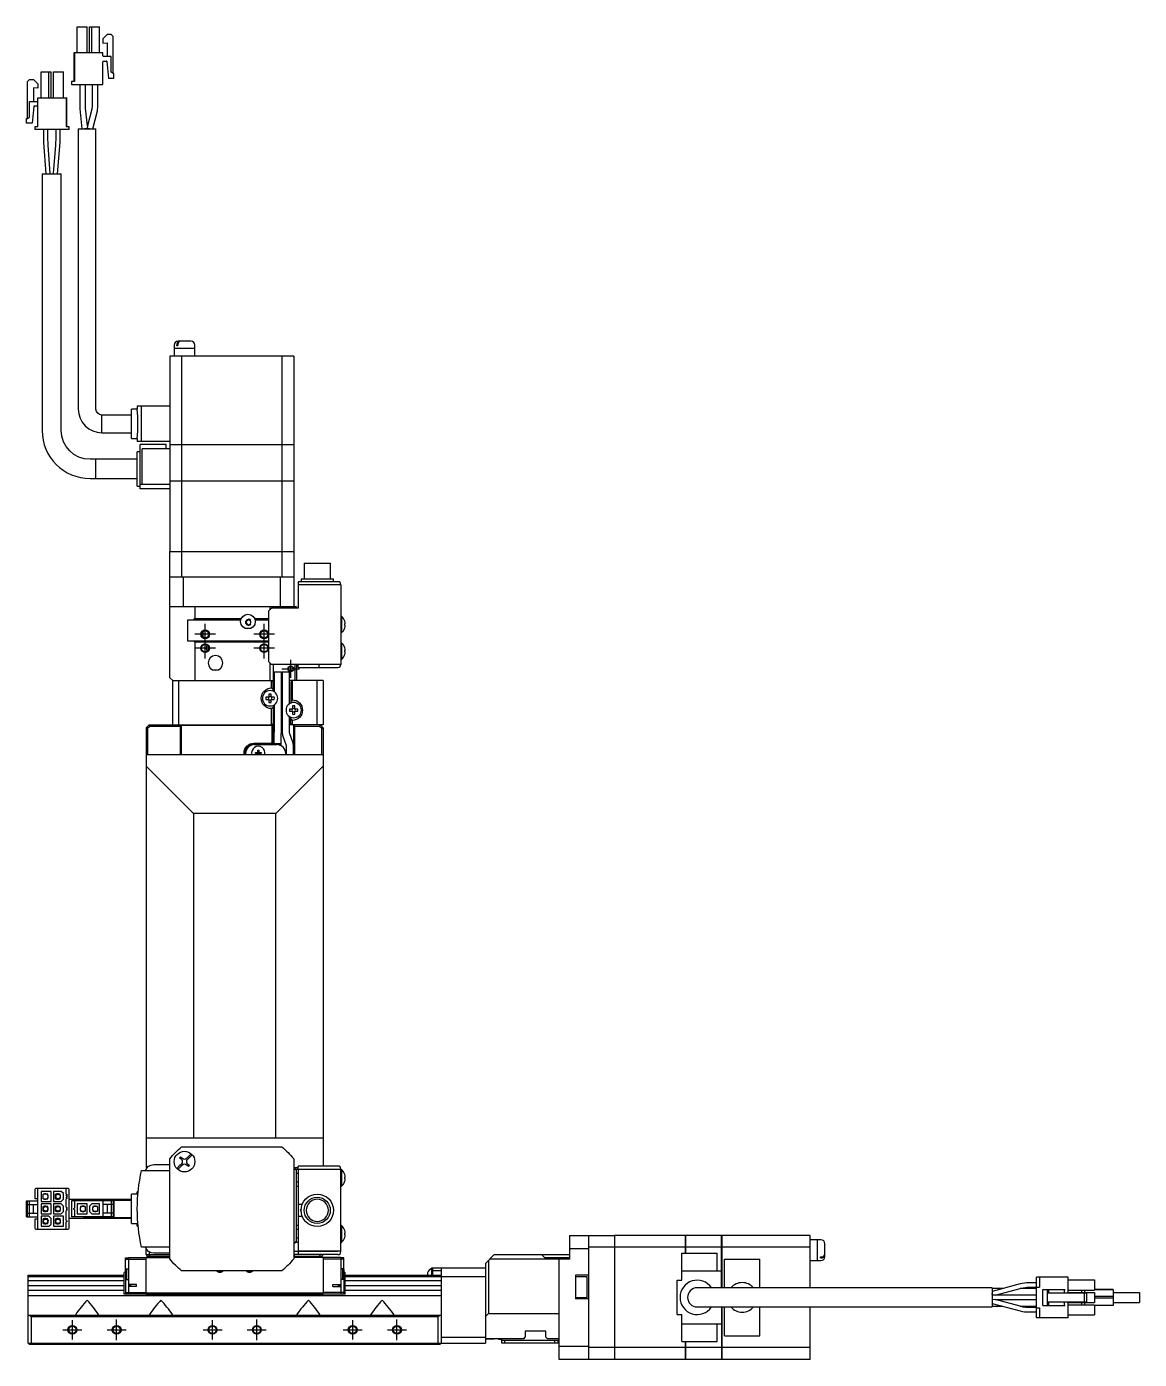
# Model space of a CAD drawing. Extents: x 0 to 1558, y -8 to 1234.
# Drawn here: x 1181.4 to 1558.5, y 394.8 to 846.4 of the extents above; entities that cross this region are included whole.
import ezdxf

# ---------------------------------------------------------------- set-up
doc = ezdxf.new("R2010")
doc.units = 0
doc.header["$LTSCALE"] = 0.5
doc.linetypes.add('CENTER', pattern=[50.8, 31.75, -6.35, 6.35, -6.35])
for name, color, linetype in [('MSM_CENTER', 1, 'CENTER'), ('MSM_CONTINUOUS', 7, 'CONTINUOUS'), ('MSM_NARROW', 5, 'CONTINUOUS')]:
    doc.layers.add(name, color=color, linetype=linetype)

msp = doc.modelspace()

# ---------------------------------------------------------------- linework, layer by layer
at = {"layer": 'MSM_CENTER'}
for p, q in [((1241.88, 632.29), (1241.88, 643.99)), ((1261.88, 632.29), (1261.88, 643.99)), ((1245.38, 640.49), (1238.38, 640.49)), ((1265.38, 640.49), (1258.38, 640.49)), ((1245.38, 635.79), (1238.38, 635.79)), ((1265.38, 635.79), (1258.38, 635.79)), ((1267.88, 628.79), (1273.88, 628.79)), ((1270.88, 625.79), (1270.88, 631.79)), ((1196.88, 401.56), (1196.88, 408.02)), ((1211.88, 401.29), (1211.88, 408.29)), ((1244.38, 401.56), (1244.38, 408.02)), ((1259.38, 401.29), (1259.38, 408.29)), ((1291.88, 401.56), (1291.88, 408.02)), ((1306.88, 401.29), (1306.88, 408.29)), ((1193.65, 404.79), (1200.11, 404.79)), ((1208.65, 404.79), (1215.11, 404.79)), ((1241.15, 404.79), (1247.61, 404.79)), ((1256.15, 404.79), (1262.61, 404.79)), ((1288.65, 404.79), (1295.11, 404.79)), ((1303.65, 404.79), (1310.11, 404.79))]:
    msp.add_line(p, q, dxfattribs=at)
at = {"layer": 'MSM_CONTINUOUS'}
for p, q in [((1198.48, 837.49), (1198.48, 846.39)), ((1198.48, 846.39), (1201.88, 846.39)), ((1198.48, 837.49), (1198.48, 846.39)), ((1201.88, 837.49), (1201.88, 846.39)), ((1202.68, 837.49), (1202.68, 846.39)), ((1202.68, 846.39), (1206.08, 846.39)), ((1202.68, 837.49), (1202.68, 846.39)), ((1203.43, 837.49), (1203.43, 846.39)), ((1206.08, 837.49), (1206.08, 846.39)), ((1208.68, 843.79), (1207.18, 842.29)), ((1208.68, 843.79), (1207.18, 842.29)), ((1207.18, 842.29), (1207.18, 840.79)), ((1207.18, 842.29), (1207.18, 840.79)), ((1207.18, 840.79), (1208.68, 840.93)), ((1209.98, 843.79), (1208.68, 843.79)), ((1208.68, 840.93), (1208.68, 836.24)), ((1208.68, 840.93), (1208.68, 836.24)), ((1210.68, 843.09), (1209.98, 843.79)), ((1210.68, 830.49), (1210.68, 843.09)), ((1197.58, 837.49), (1197.33, 837.49)), ((1197.33, 837.49), (1197.33, 827.79)), ((1197.58, 837.49), (1197.58, 827.79)), ((1207.18, 837.49), (1197.58, 837.49)), ((1197.58, 837.49), (1197.58, 827.79)), ((1207.18, 836.54), (1207.18, 837.49)), ((1209.98, 836.24), (1207.48, 836.24)), ((1209.98, 830.99), (1209.98, 836.24)), ((1186.28, 822.24), (1186.28, 831.14)), ((1186.28, 831.14), (1189.68, 831.14)), ((1188.93, 822.24), (1188.93, 831.14)), ((1189.68, 822.24), (1189.68, 831.14)), ((1190.48, 831.14), (1193.88, 831.14)), ((1190.48, 822.24), (1190.48, 831.14)), ((1193.88, 822.24), (1193.88, 831.14)), ((1207.18, 826.79), (1207.18, 834.44)), ((1207.48, 834.74), (1208.38, 834.74)), ((1208.58, 834.56), (1209.07, 828.99)), ((1208.58, 834.56), (1208.68, 833.41)), ((1208.58, 834.56), (1209.07, 828.99)), ((1208.58, 834.56), (1208.68, 833.41)), ((1208.68, 833.41), (1208.68, 833.41)), ((1210.68, 830.49), (1209.98, 830.99)), ((1181.68, 827.84), (1182.38, 828.54)), ((1181.68, 815.24), (1181.68, 827.84)), ((1182.38, 828.54), (1183.68, 828.54)), ((1183.68, 828.54), (1185.18, 827.04)), ((1185.18, 827.04), (1185.18, 825.54)), ((1196.58, 827.79), (1196.58, 826.79)), ((1197.58, 827.79), (1196.58, 827.79)), ((1196.58, 827.79), (1196.58, 826.79)), ((1196.58, 826.79), (1207.18, 826.79)), ((1199.36, 826.79), (1199.36, 818.89)), ((1201.36, 818.89), (1201.36, 826.79)), ((1203.56, 826.79), (1203.56, 819.44)), ((1205.56, 819.44), (1205.56, 826.79)), ((1209.07, 828.99), (1210.98, 828.99)), ((1210.98, 830.49), (1210.68, 830.49)), ((1210.98, 828.99), (1210.98, 830.49)), ((1185.18, 825.54), (1183.68, 825.68)), ((1183.68, 825.68), (1183.68, 820.99)), ((1185.18, 822.24), (1195.03, 822.24)), ((1185.18, 812.54), (1185.18, 822.24)), ((1194.78, 822.24), (1194.78, 812.54)), ((1195.03, 812.54), (1195.03, 822.24)), ((1182.38, 815.74), (1182.38, 820.99)), ((1182.38, 820.99), (1184.88, 820.99)), ((1183.78, 819.31), (1183.3, 813.74)), ((1184.88, 819.49), (1183.98, 819.49)), ((1199.36, 818.89), (1199.37, 818.6)), ((1199.37, 818.6), (1200.03, 811.79)), ((1201.36, 818.79), (1201.36, 818.89)), ((1201.95, 812.74), (1201.36, 818.79)), ((1203.43, 818.43), (1201.95, 812.74)), ((1203.56, 819.44), (1203.43, 818.43)), ((1203.77, 811.79), (1205.37, 817.92)), ((1205.37, 817.92), (1205.56, 819.44)), ((1181.38, 813.74), (1181.38, 815.24)), ((1181.38, 815.24), (1181.68, 815.24)), ((1183.3, 813.74), (1181.38, 813.74)), ((1181.68, 815.24), (1182.38, 815.74)), ((1184.18, 812.54), (1184.18, 811.54)), ((1184.18, 812.54), (1185.18, 812.54)), ((1195.78, 811.54), (1184.18, 811.54)), ((1187.06, 811.54), (1187.06, 807.92)), ((1188.56, 808.91), (1188.56, 811.54)), ((1188.66, 806.28), (1188.56, 808.91)), ((1191.26, 808.92), (1191.16, 806.28)), ((1191.26, 811.54), (1191.26, 808.92)), ((1192.76, 807.94), (1192.76, 811.54)), ((1194.78, 812.54), (1195.78, 812.54)), ((1195.78, 811.54), (1195.78, 812.54)), ((1198.88, 811.79), (1204.88, 811.79)), ((1198.88, 811.79), (1198.88, 716.79)), ((1202.03, 811.89), (1201.03, 811.79)), ((1201.95, 812.74), (1201.89, 812.01)), ((1202.02, 811.98), (1201.89, 812.01)), ((1202.73, 811.79), (1201.89, 812.01)), ((1201.89, 812.01), (1202.02, 811.98)), ((1202.02, 811.98), (1202.73, 811.79)), ((1202.03, 811.89), (1202.02, 811.98)), ((1204.88, 716.79), (1204.88, 811.79)), ((1187.09, 807.11), (1187.88, 796.54)), ((1189.38, 796.6), (1188.66, 806.28)), ((1191.16, 806.28), (1190.39, 796.6)), ((1191.89, 796.54), (1192.73, 807.09)), ((1186.63, 796.54), (1193.13, 796.54)), ((1186.63, 796.54), (1186.63, 709.54)), ((1189.38, 796.6), (1189.36, 796.54)), ((1193.13, 709.54), (1193.13, 796.54)), ((1231.38, 738.49), (1231.38, 737.34)), ((1238.38, 737.34), (1231.38, 737.34)), ((1231.38, 737.29), (1231.38, 734.79)), ((1238.38, 737.29), (1231.38, 737.29)), ((1231.43, 737.34), (1231.43, 737.29)), ((1232.24, 738.29), (1232.24, 738.49)), ((1232.59, 738.29), (1232.24, 738.29)), ((1232.59, 738.29), (1232.59, 738.49)), ((1237.08, 739.79), (1232.68, 739.79)), ((1238.33, 737.29), (1238.33, 737.34)), ((1238.38, 737.34), (1238.38, 738.49)), ((1238.38, 734.79), (1238.38, 737.29)), ((1271.88, 734.79), (1229.88, 734.79)), ((1229.88, 734.79), (1229.88, 704.84)), ((1233.91, 734.79), (1233.91, 704.84)), ((1267.85, 734.79), (1267.85, 704.84)), ((1271.88, 734.79), (1271.88, 704.84)), ((1206.88, 708.79), (1206.88, 714.79)), ((1216.88, 714.79), (1206.88, 714.79)), ((1216.88, 706.79), (1216.88, 716.79)), ((1218.89, 716.79), (1216.88, 716.79)), ((1229.88, 717.79), (1218.89, 717.79)), ((1218.89, 717.79), (1218.89, 716.79)), ((1220.31, 705.79), (1220.31, 717.79)), ((1206.88, 708.79), (1216.88, 708.79)), ((1216.88, 706.79), (1218.89, 706.79)), ((1218.89, 706.79), (1218.89, 705.79)), ((1229.88, 705.79), (1218.89, 705.79)), ((1228.68, 704.79), (1219.88, 704.79)), ((1219.88, 689.79), (1219.88, 704.79)), ((1228.68, 703.29), (1228.68, 704.79)), ((1229.88, 704.84), (1271.88, 704.84)), ((1229.88, 704.79), (1271.88, 704.79)), ((1229.88, 704.79), (1229.88, 668.54)), ((1229.93, 704.84), (1229.93, 704.79)), ((1233.91, 704.79), (1233.91, 692.54)), ((1234.17, 704.84), (1234.17, 704.79)), ((1267.6, 704.84), (1267.6, 704.79)), ((1267.85, 704.79), (1267.85, 692.54)), ((1271.83, 704.84), (1271.83, 704.79)), ((1271.88, 704.79), (1271.88, 692.54)), ((1218.88, 690.72), (1218.88, 702.36)), ((1219.88, 702.36), (1218.88, 702.36)), ((1220.48, 691.29), (1220.48, 703.29)), ((1229.88, 703.29), (1220.48, 703.29)), ((1218.88, 699.79), (1202.88, 699.79)), ((1204.88, 693.29), (1204.88, 699.79)), ((1202.88, 693.29), (1218.88, 693.29)), ((1229.88, 691.29), (1219.88, 691.29)), ((1229.88, 692.54), (1271.88, 692.54)), ((1229.88, 692.49), (1271.88, 692.49)), ((1229.93, 692.54), (1229.93, 692.49)), ((1233.91, 692.49), (1233.91, 668.54)), ((1234.17, 692.54), (1234.17, 692.49)), ((1267.6, 692.54), (1267.6, 692.49)), ((1267.85, 692.49), (1267.85, 668.54)), ((1271.83, 692.54), (1271.83, 692.49)), ((1271.88, 692.49), (1271.88, 668.54)), ((1218.88, 690.72), (1219.88, 690.72)), ((1229.88, 689.79), (1219.88, 689.79)), ((1229.88, 668.54), (1271.88, 668.54)), ((1229.88, 668.49), (1271.88, 668.49)), ((1229.88, 625.79), (1229.88, 668.49)), ((1229.93, 668.54), (1229.93, 668.49)), ((1233.91, 668.49), (1233.91, 659.79)), ((1234.17, 668.54), (1234.17, 668.49)), ((1267.6, 668.54), (1267.6, 668.49)), ((1267.85, 668.49), (1267.85, 659.79)), ((1271.83, 668.54), (1271.83, 668.49)), ((1271.88, 668.49), (1271.88, 649.79)), ((1275.46, 664.59), (1284.31, 664.59)), ((1275.46, 664.59), (1275.46, 659.29)), ((1284.31, 659.29), (1284.31, 664.59)), ((1271.88, 659.79), (1229.88, 659.79)), ((1234.38, 659.79), (1234.38, 649.79)), ((1267.38, 649.79), (1267.38, 659.79)), ((1273.38, 658.29), (1273.38, 649.29)), ((1286.88, 658.29), (1273.38, 658.29)), ((1287.88, 657.29), (1273.38, 657.29)), ((1274.38, 659.29), (1285.38, 659.29)), ((1274.38, 659.29), (1274.38, 658.29)), ((1285.38, 658.29), (1285.38, 659.29)), ((1287.88, 657.29), (1287.88, 630.29)), ((1272.88, 649.79), (1229.88, 649.79)), ((1237.88, 645.29), (1238.38, 645.79)), ((1238.38, 649.79), (1238.38, 645.79)), ((1238.38, 645.79), (1254.09, 645.79)), ((1258.68, 645.79), (1263.38, 645.79)), ((1264.38, 649.29), (1263.38, 648.29)), ((1263.38, 648.29), (1263.38, 631.29)), ((1263.88, 648.79), (1263.88, 649.79)), ((1273.38, 649.29), (1264.38, 649.29)), ((1264.88, 649.79), (1264.88, 649.29)), ((1272.38, 649.29), (1272.38, 649.79)), ((1272.88, 649.79), (1272.88, 649.29)), ((1288.04, 646.64), (1287.88, 646.64)), ((1288.04, 646.64), (1288.04, 640.94)), ((1235.88, 645.29), (1235.88, 638.29)), ((1253.93, 645.29), (1235.88, 645.29)), ((1255.29, 642.54), (1257.47, 642.54)), ((1263.38, 645.29), (1258.83, 645.29)), ((1289.19, 644.95), (1289.2, 644.95)), ((1289.19, 644.05), (1289.37, 644.05)), ((1289.19, 643.53), (1289.19, 644.05)), ((1289.37, 643.53), (1289.19, 643.53)), ((1289.2, 642.64), (1289.19, 642.64)), ((1235.88, 638.29), (1263.38, 638.29)), ((1238.38, 637.79), (1237.88, 638.29)), ((1238.38, 637.79), (1238.38, 624.79)), ((1263.38, 637.79), (1238.38, 637.79)), ((1242.88, 641.21), (1242.88, 639.79)), ((1242.89, 639.79), (1242.88, 639.79)), ((1287.88, 640.94), (1288.04, 640.94)), ((1288.04, 637.64), (1287.88, 637.64)), ((1288.04, 637.64), (1288.04, 631.94)), ((1242.88, 635.89), (1243.11, 635.89)), ((1242.88, 635.89), (1242.88, 635.08)), ((1289.19, 635.95), (1289.2, 635.95)), ((1289.19, 635.05), (1289.37, 635.05)), ((1289.19, 634.53), (1289.19, 635.05)), ((1289.37, 634.53), (1289.19, 634.53)), ((1289.2, 633.64), (1289.19, 633.64)), ((1244.68, 628.39), (1246.08, 628.39)), ((1263.38, 631.29), (1264.38, 630.29)), ((1263.88, 624.79), (1263.88, 630.79)), ((1287.88, 630.29), (1264.38, 630.29)), ((1264.88, 630.29), (1264.88, 624.79)), ((1265.28, 627.79), (1267.78, 627.79)), ((1265.28, 627.79), (1265.28, 620.99)), ((1267.78, 608.78), (1267.78, 627.79)), ((1267.98, 627.79), (1270.48, 627.79)), ((1267.98, 627.79), (1267.98, 607.3)), ((1270.48, 616.99), (1270.48, 627.79)), ((1272.38, 624.79), (1272.38, 630.29)), ((1272.88, 630.29), (1272.88, 624.79)), ((1273.38, 629.29), (1273.38, 630.29)), ((1273.38, 629.29), (1286.88, 629.29)), ((1280.38, 630.29), (1280.38, 629.29)), ((1287.88, 631.94), (1288.04, 631.94)), ((1229.88, 625.79), (1230.88, 624.79)), ((1230.88, 609.79), (1230.88, 624.79)), ((1230.88, 624.79), (1265.28, 624.79)), ((1232.88, 624.79), (1232.88, 609.79)), ((1264.38, 622.29), (1264.38, 624.79)), ((1264.88, 624.29), (1264.38, 624.79)), ((1264.88, 621.19), (1264.88, 624.29)), ((1267.98, 624.79), (1267.78, 624.79)), ((1281.88, 624.79), (1270.48, 624.79)), ((1271.38, 624.79), (1270.88, 624.29)), ((1270.88, 624.29), (1270.88, 617.19)), ((1271.38, 624.79), (1271.38, 618.29)), ((1279.88, 609.79), (1279.88, 624.79)), ((1281.88, 624.79), (1281.88, 609.79)), ((1263.51, 619.16), (1262.48, 619.16)), ((1263.51, 620.2), (1263.51, 619.16)), ((1264.25, 619.16), (1264.25, 620.2)), ((1265.29, 619.16), (1264.25, 619.16)), ((1264.88, 621.75), (1264.38, 622.29)), ((1262.48, 618.42), (1263.51, 618.42)), ((1263.51, 618.42), (1263.51, 617.39)), ((1264.25, 617.39), (1264.25, 618.42)), ((1264.25, 618.42), (1265.29, 618.42)), ((1264.38, 615.29), (1264.88, 615.84)), ((1264.38, 609.79), (1264.38, 615.29)), ((1264.88, 616.39), (1264.88, 610.29)), ((1265.28, 616.6), (1265.28, 608.78)), ((1271.51, 615.16), (1270.48, 615.16)), ((1270.48, 614.42), (1271.51, 614.42)), ((1271.38, 618.29), (1270.88, 617.75)), ((1271.51, 616.2), (1271.51, 615.16)), ((1271.51, 614.42), (1271.51, 613.39)), ((1272.25, 615.16), (1272.25, 616.2)), ((1273.29, 615.16), (1272.25, 615.16)), ((1272.25, 613.39), (1272.25, 614.42)), ((1272.25, 614.42), (1273.29, 614.42)), ((1221.88, 608.79), (1222.88, 609.79)), ((1223.09, 609.29), (1222.88, 609.79)), ((1222.88, 609.79), (1265.28, 609.79)), ((1264.38, 609.79), (1264.88, 610.29)), ((1264.58, 609.59), (1264.78, 609.79)), ((1264.88, 609.79), (1264.88, 603.09)), ((1267.98, 609.79), (1267.78, 609.79)), ((1270.48, 607.3), (1270.48, 612.6)), ((1281.88, 609.79), (1270.48, 609.79)), ((1270.88, 610.29), (1270.88, 612.39)), ((1270.88, 611.84), (1271.38, 611.29)), ((1270.88, 610.29), (1271.38, 609.79)), ((1271.38, 611.29), (1271.38, 609.79)), ((1271.88, 599.79), (1271.88, 609.79)), ((1280.88, 609.79), (1280.68, 609.29)), ((1280.88, 609.79), (1281.88, 608.79)), ((1221.88, 608.79), (1221.88, 459.79)), ((1223.09, 609.29), (1222.39, 608.59)), ((1222.39, 608.59), (1222.39, 599.79)), ((1233.58, 609.29), (1223.09, 609.29)), ((1233.88, 609.59), (1233.58, 609.29)), ((1233.58, 599.79), (1233.58, 609.29)), ((1264.58, 609.59), (1233.88, 609.59)), ((1233.88, 599.79), (1233.88, 609.59)), ((1264.58, 603.92), (1264.58, 609.59)), ((1265.19, 607.04), (1265.11, 605.31)), ((1265.11, 605.31), (1265.11, 603.29)), ((1265.22, 607.34), (1265.19, 607.04)), ((1265.28, 608.78), (1265.22, 607.34)), ((1267.61, 605.31), (1267.67, 606.75)), ((1267.61, 603.49), (1267.61, 605.31)), ((1267.67, 606.75), (1267.71, 607.05)), ((1267.71, 607.05), (1267.78, 608.78)), ((1268.21, 605.94), (1269.2, 603.13)), ((1270.57, 606.77), (1270.48, 607.3)), ((1271.56, 603.96), (1270.57, 606.77)), ((1271.88, 609.59), (1272.18, 609.29)), ((1272.18, 609.29), (1272.18, 599.79)), ((1280.68, 609.29), (1272.18, 609.29)), ((1281.38, 608.59), (1280.68, 609.29)), ((1281.38, 599.79), (1281.38, 608.59)), ((1281.88, 608.79), (1281.88, 460.29)), ((1258.38, 603.59), (1264.26, 603.59)), ((1264.38, 603.29), (1258.38, 603.29)), ((1258.58, 603.09), (1266.18, 603.09)), ((1259.71, 601.27), (1260.07, 601.27)), ((1259.71, 600.48), (1259.71, 601.27)), ((1260.07, 601.27), (1260.07, 600.47)), ((1264.26, 603.59), (1264.58, 603.92)), ((1264.26, 603.59), (1264.38, 603.29)), ((1264.88, 603.79), (1264.38, 603.29)), ((1264.58, 603.92), (1264.88, 603.79)), ((1265.11, 603.29), (1267.61, 603.29)), ((1265.13, 603.49), (1267.63, 603.49)), ((1265.13, 603.29), (1265.13, 603.09)), ((1267.63, 602.73), (1267.63, 603.49)), ((1269.2, 603.13), (1269.28, 602.6)), ((1269.28, 602.6), (1269.28, 599.79)), ((1271.78, 599.79), (1271.78, 602.6)), ((1221.88, 599.79), (1281.88, 599.79)), ((1255.08, 599.79), (1255.08, 600.29)), ((1255.38, 600.29), (1255.38, 599.79)), ((1255.58, 599.79), (1255.58, 600.09)), ((1258.91, 600.12), (1258.91, 600.48)), ((1258.91, 600.48), (1259.71, 600.48)), ((1259.7, 600.12), (1258.91, 600.12)), ((1259.69, 600.12), (1259.69, 600.48)), ((1259.7, 599.79), (1259.7, 600.12)), ((1260.06, 600.1), (1259.7, 600.1)), ((1259.71, 600.49), (1260.07, 600.49)), ((1260.06, 600.11), (1260.06, 599.79)), ((1260.86, 600.11), (1260.06, 600.11)), ((1260.07, 600.47), (1260.86, 600.47)), ((1260.08, 600.47), (1260.08, 600.11)), ((1260.86, 600.47), (1260.86, 600.11)), ((1269.18, 600.09), (1269.18, 599.79)), ((1237.88, 579.79), (1221.88, 595.79)), ((1281.88, 595.79), (1265.88, 579.79)), ((1265.88, 579.79), (1237.88, 579.79)), ((1237.88, 579.79), (1237.88, 469.79)), ((1265.88, 469.79), (1265.88, 579.79)), ((1281.88, 469.79), (1221.88, 469.79)), ((1233.91, 466.79), (1267.85, 466.79)), ((1224.46, 460.79), (1229.88, 460.79)), ((1229.88, 428.82), (1229.88, 462.76)), ((1233.16, 460.43), (1233.82, 461.09)), ((1233.22, 463.1), (1233.58, 463.46)), ((1233.82, 462.5), (1233.22, 463.1)), ((1234.18, 460.73), (1233.52, 460.07)), ((1233.58, 463.46), (1234.18, 462.86)), ((1235.59, 462.86), (1237.18, 464.44)), ((1236.19, 460.13), (1235.59, 460.73)), ((1237.53, 464.09), (1235.94, 462.5)), ((1235.94, 461.09), (1236.55, 460.49)), ((1271.88, 462.76), (1271.88, 428.82)), ((1220.31, 458.79), (1229.88, 458.79)), ((1221.88, 459.79), (1222.23, 459.79)), ((1232.24, 459.5), (1233.16, 460.43)), ((1233.52, 460.07), (1232.59, 459.15)), ((1236.55, 460.49), (1236.19, 460.13)), ((1271.88, 459.79), (1273.38, 459.79)), ((1272.88, 458.79), (1271.88, 459.79)), ((1271.88, 459.29), (1286.88, 459.29)), ((1272.48, 459.19), (1281.13, 459.19)), ((1286.88, 459.18), (1272.88, 459.18)), ((1272.88, 434.41), (1272.88, 459.18)), ((1273.38, 457.74), (1272.88, 457.74)), ((1286.88, 460.29), (1273.38, 460.29)), ((1273.38, 459.29), (1273.38, 460.29)), ((1273.38, 459.09), (1273.38, 431.49)), ((1287.88, 459.09), (1273.38, 459.09)), ((1281.13, 459.19), (1281.15, 459.18)), ((1281.18, 459.29), (1281.3, 459.18)), ((1281.88, 459.18), (1281.88, 459.29)), ((1286.88, 459.09), (1286.88, 459.29)), ((1287.88, 431.29), (1287.88, 459.29)), ((1288.04, 459.14), (1287.88, 459.14)), ((1288.04, 459.14), (1288.04, 453.44)), ((1289.19, 457.45), (1289.2, 457.45)), ((1289.19, 456.03), (1289.19, 456.55)), ((1289.19, 456.55), (1289.37, 456.55)), ((1184.18, 452.39), (1184.18, 449.29)), ((1195.48, 452.69), (1184.48, 452.69)), ((1185.18, 438.89), (1185.18, 452.69)), ((1186.28, 451.69), (1186.28, 448.29)), ((1189.68, 451.69), (1186.28, 451.69)), ((1189.68, 448.29), (1189.68, 451.69)), ((1193.13, 451.69), (1190.48, 451.69)), ((1190.48, 451.69), (1190.48, 448.29)), ((1193.88, 450.94), (1193.13, 451.69)), ((1194.78, 450.79), (1194.78, 452.69)), ((1195.78, 439.19), (1195.78, 452.39)), ((1218.88, 450.79), (1218.88, 451.61)), ((1219.17, 451.61), (1218.88, 451.61)), ((1273.38, 454.85), (1272.88, 454.85)), ((1273.38, 453.41), (1272.88, 453.41)), ((1287.88, 453.44), (1288.04, 453.44)), ((1289.37, 456.03), (1289.19, 456.03)), ((1289.2, 455.14), (1289.19, 455.14)), ((1181.38, 443.09), (1181.38, 448.49)), ((1181.38, 448.49), (1185.18, 448.49)), ((1181.68, 443.09), (1181.68, 448.49)), ((1181.68, 447.29), (1185.18, 447.29)), ((1182.38, 443.09), (1182.38, 448.49)), ((1183.68, 444.29), (1183.68, 447.29)), ((1184.18, 449.29), (1185.18, 449.29)), ((1186.28, 448.29), (1189.68, 448.29)), ((1186.28, 447.49), (1186.28, 444.09)), ((1189.68, 447.49), (1186.28, 447.49)), ((1186.93, 449.19), (1186.93, 450.79)), ((1187.43, 450.79), (1186.93, 450.79)), ((1188.31, 450.74), (1186.93, 450.74)), ((1186.93, 449.24), (1188.31, 449.24)), ((1186.93, 449.19), (1187.43, 449.19)), ((1187.93, 450.89), (1187.43, 450.89)), ((1187.43, 450.74), (1187.43, 450.89)), ((1187.43, 449.24), (1187.43, 449.09)), ((1187.43, 449.09), (1187.93, 449.09)), ((1187.93, 450.74), (1187.93, 450.89)), ((1188.58, 450.79), (1187.93, 450.79)), ((1187.93, 449.09), (1187.93, 449.24)), ((1187.93, 449.19), (1188.58, 449.19)), ((1188.68, 450.37), (1188.31, 450.74)), ((1188.31, 449.24), (1188.68, 449.62)), ((1188.58, 450.47), (1188.58, 450.79)), ((1188.58, 449.19), (1188.58, 449.52)), ((1188.68, 449.62), (1188.68, 450.37)), ((1189.68, 444.09), (1189.68, 447.49)), ((1190.48, 448.29), (1193.13, 448.29)), ((1190.48, 447.49), (1190.48, 444.09)), ((1193.13, 447.49), (1190.48, 447.49)), ((1191.63, 450.79), (1191.13, 450.79)), ((1191.13, 449.19), (1191.13, 450.79)), ((1192.51, 450.74), (1191.13, 450.74)), ((1191.29, 450.21), (1191.13, 449.68)), ((1191.13, 449.24), (1192.51, 449.24)), ((1191.13, 449.19), (1191.63, 449.19)), ((1191.63, 450.74), (1191.63, 450.89)), ((1192.13, 450.89), (1191.63, 450.89)), ((1191.63, 449.24), (1191.63, 449.09)), ((1191.63, 449.09), (1192.13, 449.09)), ((1192.13, 450.74), (1192.13, 450.89)), ((1192.78, 450.79), (1192.13, 450.79)), ((1192.13, 449.09), (1192.13, 449.24)), ((1192.13, 449.19), (1192.78, 449.19)), ((1192.78, 450.47), (1192.51, 450.74)), ((1192.51, 449.24), (1192.88, 449.62)), ((1192.59, 449.33), (1192.73, 449.78)), ((1192.78, 450.47), (1192.78, 450.79)), ((1192.88, 450.37), (1192.78, 450.47)), ((1192.78, 449.19), (1192.78, 449.52)), ((1192.88, 449.62), (1192.88, 450.37)), ((1193.13, 448.29), (1193.88, 449.04)), ((1193.88, 446.74), (1193.13, 447.49)), ((1193.88, 449.04), (1193.88, 450.94)), ((1194.78, 450.24), (1194.78, 450.29)), ((1194.78, 449.69), (1194.78, 449.74)), ((1194.78, 446.32), (1194.78, 449.19)), ((1195.78, 449.04), (1216.88, 449.04)), ((1196.58, 448.49), (1196.58, 443.09)), ((1210.98, 448.49), (1196.58, 448.49)), ((1197.58, 448.49), (1197.58, 446.04)), ((1198.48, 447.49), (1198.48, 444.09)), ((1201.88, 447.49), (1198.48, 447.49)), ((1201.88, 448.79), (1216.88, 448.79)), ((1201.88, 444.09), (1201.88, 447.49)), ((1203.43, 447.49), (1202.68, 446.74)), ((1206.08, 447.49), (1203.43, 447.49)), ((1204.88, 448.79), (1204.88, 449.04)), ((1206.08, 444.09), (1206.08, 447.49)), ((1206.88, 448.49), (1206.88, 448.79)), ((1207.18, 448.49), (1207.18, 443.09)), ((1210.68, 447.29), (1207.18, 447.29)), ((1208.68, 447.29), (1208.68, 444.29)), ((1209.98, 448.49), (1209.98, 443.09)), ((1210.68, 448.49), (1210.68, 443.09)), ((1210.98, 448.49), (1210.98, 443.09)), ((1216.88, 440.79), (1216.88, 450.79)), ((1219.1, 450.79), (1216.88, 450.79)), ((1274.76, 447.29), (1273.38, 447.29)), ((1181.38, 443.09), (1185.18, 443.09)), ((1181.68, 444.29), (1185.18, 444.29)), ((1186.28, 444.09), (1189.68, 444.09)), ((1186.28, 443.29), (1186.28, 439.89)), ((1188.93, 443.29), (1186.28, 443.29)), ((1187.43, 446.59), (1186.93, 446.59)), ((1186.93, 444.99), (1186.93, 446.59)), ((1188.31, 446.54), (1186.93, 446.54)), ((1186.93, 445.04), (1188.31, 445.04)), ((1186.93, 444.99), (1187.43, 444.99)), ((1187.93, 446.69), (1187.43, 446.69)), ((1187.43, 446.54), (1187.43, 446.69)), ((1187.43, 445.04), (1187.43, 444.89)), ((1187.43, 444.89), (1187.93, 444.89)), ((1187.93, 446.54), (1187.93, 446.69)), ((1188.58, 446.59), (1187.93, 446.59)), ((1187.93, 444.89), (1187.93, 445.04)), ((1187.93, 444.99), (1188.58, 444.99)), ((1188.68, 446.17), (1188.31, 446.54)), ((1188.31, 445.04), (1188.68, 445.42)), ((1188.58, 446.27), (1188.58, 446.59)), ((1188.58, 444.99), (1188.58, 445.32)), ((1188.68, 445.42), (1188.68, 446.17)), ((1189.68, 442.54), (1188.93, 443.29)), ((1190.48, 444.09), (1193.13, 444.09)), ((1190.48, 443.29), (1190.48, 439.89)), ((1193.88, 443.29), (1190.48, 443.29)), ((1191.63, 446.59), (1191.13, 446.59)), ((1191.13, 444.99), (1191.13, 446.59)), ((1192.51, 446.54), (1191.13, 446.54)), ((1191.13, 446.54), (1191.22, 446.54)), ((1191.13, 445.05), (1191.22, 445.04)), ((1191.13, 445.04), (1192.51, 445.04)), ((1191.13, 444.99), (1191.63, 444.99)), ((1192.13, 446.69), (1191.63, 446.69)), ((1191.63, 446.54), (1191.63, 446.69)), ((1191.63, 445.04), (1191.63, 444.89)), ((1191.63, 444.89), (1192.13, 444.89)), ((1192.13, 446.54), (1192.13, 446.69)), ((1192.78, 446.59), (1192.13, 446.59)), ((1192.13, 444.89), (1192.13, 445.04)), ((1192.13, 444.99), (1192.78, 444.99)), ((1192.88, 446.17), (1192.51, 446.54)), ((1192.51, 445.04), (1192.88, 445.42)), ((1192.78, 446.27), (1192.78, 446.59)), ((1192.78, 444.99), (1192.78, 445.32)), ((1192.88, 445.42), (1192.88, 446.17)), ((1193.13, 444.09), (1193.88, 444.84)), ((1193.88, 444.84), (1193.88, 446.74)), ((1193.88, 439.89), (1193.88, 443.29)), ((1194.78, 445.77), (1194.78, 445.82)), ((1194.78, 441.84), (1194.78, 445.27)), ((1210.98, 443.09), (1196.58, 443.09)), ((1197.58, 445.54), (1197.58, 443.09)), ((1198.48, 444.09), (1201.88, 444.09)), ((1199.86, 446.54), (1199.48, 446.17)), ((1199.48, 446.17), (1199.48, 445.42)), ((1199.48, 445.42), (1199.86, 445.04)), ((1200.23, 446.59), (1199.58, 446.59)), ((1199.58, 446.59), (1199.58, 446.27)), ((1199.58, 445.32), (1199.58, 444.99)), ((1199.58, 444.99), (1200.23, 444.99)), ((1201.23, 446.54), (1199.86, 446.54)), ((1199.86, 445.04), (1201.23, 445.04)), ((1200.73, 446.69), (1200.23, 446.69)), ((1200.23, 446.69), (1200.23, 446.54)), ((1200.23, 445.04), (1200.23, 444.89)), ((1200.23, 444.89), (1200.73, 444.89)), ((1200.73, 446.69), (1200.73, 446.54)), ((1201.23, 446.59), (1200.73, 446.59)), ((1200.73, 444.89), (1200.73, 445.04)), ((1200.73, 444.99), (1201.23, 444.99)), ((1201.23, 446.59), (1201.23, 444.99)), ((1216.88, 442.79), (1201.88, 442.79)), ((1202.68, 446.74), (1202.68, 444.84)), ((1202.68, 444.84), (1203.43, 444.09)), ((1203.43, 444.09), (1206.08, 444.09)), ((1204.06, 446.54), (1203.68, 446.17)), ((1203.68, 446.17), (1203.68, 445.42)), ((1203.68, 445.42), (1204.06, 445.04)), ((1204.43, 446.59), (1203.78, 446.59)), ((1203.78, 446.59), (1203.78, 446.27)), ((1203.78, 445.32), (1203.78, 444.99)), ((1203.78, 444.99), (1204.43, 444.99)), ((1205.43, 446.54), (1204.06, 446.54)), ((1204.06, 445.04), (1205.43, 445.04)), ((1204.93, 446.69), (1204.43, 446.69)), ((1204.43, 446.69), (1204.43, 446.54)), ((1204.43, 445.04), (1204.43, 444.89)), ((1204.43, 444.89), (1204.93, 444.89)), ((1204.88, 442.54), (1204.88, 442.79)), ((1204.93, 446.69), (1204.93, 446.54)), ((1205.43, 446.59), (1204.93, 446.59)), ((1204.93, 444.89), (1204.93, 445.04)), ((1204.93, 444.99), (1205.43, 444.99)), ((1205.43, 446.59), (1205.43, 444.99)), ((1206.88, 442.79), (1206.88, 443.09)), ((1210.68, 444.29), (1207.18, 444.29)), ((1273.38, 443.29), (1274.76, 443.29)), ((1274.41, 445.81), (1274.11, 445.29)), ((1274.11, 445.29), (1274.41, 444.78)), ((1185.18, 442.29), (1184.18, 442.29)), ((1184.18, 442.29), (1184.18, 439.19)), ((1184.48, 438.89), (1195.48, 438.89)), ((1186.28, 439.89), (1188.93, 439.89)), ((1187.43, 442.39), (1186.93, 442.39)), ((1186.93, 440.79), (1186.93, 442.39)), ((1188.31, 442.34), (1186.93, 442.34)), ((1186.93, 440.84), (1188.31, 440.84)), ((1186.93, 440.79), (1187.43, 440.79)), ((1187.09, 441.8), (1187.24, 442.34)), ((1187.93, 442.49), (1187.43, 442.49)), ((1187.43, 442.34), (1187.43, 442.49)), ((1187.43, 440.84), (1187.43, 440.69)), ((1187.43, 440.69), (1187.93, 440.69)), ((1187.93, 442.34), (1187.93, 442.49)), ((1188.58, 442.39), (1187.93, 442.39)), ((1187.93, 440.69), (1187.93, 440.84)), ((1187.93, 440.79), (1188.58, 440.79)), ((1188.68, 441.97), (1188.31, 442.34)), ((1188.31, 440.84), (1188.68, 441.22)), ((1188.68, 441.94), (1188.53, 441.39)), ((1188.58, 442.07), (1188.58, 442.39)), ((1188.58, 440.79), (1188.58, 441.12)), ((1188.68, 441.22), (1188.68, 441.97)), ((1188.93, 439.89), (1189.68, 440.64)), ((1189.68, 440.64), (1189.68, 442.54)), ((1190.48, 439.89), (1193.88, 439.89)), ((1191.63, 442.39), (1191.13, 442.39)), ((1191.13, 440.79), (1191.13, 442.39)), ((1192.51, 442.34), (1191.13, 442.34)), ((1191.29, 441.38), (1191.13, 441.91)), ((1191.13, 440.84), (1192.51, 440.84)), ((1191.13, 440.79), (1191.63, 440.79)), ((1191.63, 442.34), (1191.63, 442.49)), ((1192.13, 442.49), (1191.63, 442.49)), ((1191.63, 440.84), (1191.63, 440.69)), ((1191.63, 440.69), (1192.13, 440.69)), ((1192.13, 442.34), (1192.13, 442.49)), ((1192.78, 442.39), (1192.13, 442.39)), ((1192.13, 440.69), (1192.13, 440.84)), ((1192.13, 440.79), (1192.78, 440.79)), ((1192.88, 441.97), (1192.51, 442.34)), ((1192.51, 440.84), (1192.88, 441.22)), ((1192.59, 442.26), (1192.73, 441.81)), ((1192.78, 442.07), (1192.78, 442.39)), ((1192.78, 440.79), (1192.78, 441.12)), ((1192.88, 441.22), (1192.88, 441.97)), ((1194.78, 438.89), (1194.78, 441.34)), ((1216.88, 442.54), (1195.78, 442.54)), ((1216.88, 440.79), (1219.1, 440.79)), ((1218.88, 439.97), (1218.88, 440.79)), ((1218.88, 439.97), (1219.17, 439.97)), ((1273.38, 440.18), (1272.88, 440.18)), ((1273.38, 438.74), (1272.88, 438.74)), ((1288.04, 440.14), (1287.88, 440.14)), ((1288.04, 440.14), (1288.04, 434.44)), ((1289.19, 438.45), (1289.2, 438.45)), ((1271.88, 434.29), (1272.38, 434.29)), ((1272.38, 434.29), (1272.88, 434.79)), ((1273.38, 435.85), (1272.88, 435.85)), ((1273.38, 434.41), (1272.88, 434.41)), ((1287.88, 434.44), (1288.04, 434.44)), ((1289.19, 437.03), (1289.19, 437.55)), ((1289.19, 437.55), (1289.37, 437.55)), ((1289.37, 437.03), (1289.19, 437.03)), ((1289.2, 436.14), (1289.19, 436.14)), ((1365.38, 436.79), (1365.38, 428.79)), ((1365.38, 436.79), (1380.58, 436.79)), ((1371.88, 394.79), (1371.88, 436.79)), ((1380.58, 436.79), (1380.58, 394.79)), ((1380.63, 436.74), (1380.58, 436.74)), ((1380.63, 436.79), (1380.63, 394.79)), ((1404.58, 436.79), (1380.63, 436.79)), ((1404.58, 436.79), (1404.58, 430.79)), ((1404.63, 436.74), (1404.58, 436.74)), ((1404.63, 436.79), (1404.63, 430.79)), ((1416.88, 436.79), (1404.63, 436.79)), ((1416.88, 419.04), (1416.88, 436.79)), ((1416.93, 436.74), (1416.88, 436.74)), ((1416.93, 436.79), (1416.93, 419.04)), ((1446.88, 436.79), (1416.93, 436.79)), ((1446.88, 419.04), (1446.88, 436.79)), ((1449.38, 435.29), (1446.88, 435.29)), ((1449.38, 428.29), (1449.38, 435.29)), ((1449.43, 435.24), (1449.38, 435.24)), ((1449.43, 428.29), (1449.43, 435.29)), ((1450.58, 435.29), (1449.43, 435.29)), ((1451.88, 429.59), (1451.88, 433.99)), ((1214.88, 429.19), (1215.88, 429.19)), ((1214.88, 425.19), (1214.88, 429.19)), ((1215.88, 429.29), (1215.88, 416.89)), ((1215.88, 429.29), (1229.88, 429.29)), ((1229.88, 432.79), (1220.31, 432.79)), ((1221.88, 430.3), (1221.88, 432.26)), ((1221.88, 429.29), (1222.38, 429.79)), ((1221.88, 416.79), (1221.88, 429.29)), ((1221.89, 430.29), (1229.88, 430.29)), ((1222.38, 429.79), (1229.88, 429.79)), ((1222.88, 431.24), (1222.88, 430.29)), ((1223.09, 429.79), (1222.88, 430.29)), ((1229.88, 430.79), (1224.46, 430.79)), ((1286.88, 431.29), (1271.88, 431.29)), ((1286.88, 430.29), (1271.88, 430.29)), ((1271.88, 430.09), (1272.18, 429.79)), ((1271.88, 429.79), (1281.38, 429.79)), ((1287.88, 429.29), (1271.88, 429.29)), ((1287.88, 431.49), (1273.38, 431.49)), ((1273.38, 431.29), (1273.38, 430.29)), ((1280.88, 430.29), (1280.68, 429.79)), ((1280.88, 431.29), (1281.08, 431.49)), ((1281.38, 429.79), (1281.88, 429.29)), ((1281.88, 431.49), (1281.88, 431.29)), ((1281.88, 429.29), (1281.88, 416.79)), ((1286.88, 431.29), (1286.88, 431.49)), ((1287.88, 429.29), (1287.88, 416.89)), ((1288.88, 429.19), (1287.88, 429.19)), ((1288.88, 425.19), (1288.88, 429.19)), ((1336.88, 427.29), (1339.88, 430.29)), ((1339.88, 430.29), (1365.38, 430.29)), ((1355.88, 430.29), (1356.88, 429.29)), ((1356.88, 429.29), (1365.38, 429.29)), ((1361.88, 394.79), (1361.88, 429.29)), ((1371.88, 432.29), (1365.38, 432.29)), ((1380.58, 432.76), (1371.88, 432.76)), ((1380.63, 432.51), (1380.58, 432.51)), ((1404.58, 432.76), (1380.63, 432.76)), ((1403.38, 421.57), (1403.38, 430.79)), ((1403.38, 430.79), (1415.38, 430.79)), ((1404.63, 432.51), (1404.58, 432.51)), ((1416.88, 432.76), (1404.63, 432.76)), ((1415.38, 424.79), (1415.38, 430.79)), ((1416.93, 432.51), (1416.88, 432.51)), ((1446.88, 432.76), (1416.93, 432.76)), ((1450.38, 429.5), (1450.58, 429.5)), ((1450.38, 429.15), (1450.38, 429.5)), ((1450.38, 429.15), (1450.58, 429.15)), ((1214.78, 425.19), (1214.78, 424.46)), ((1215.28, 425.19), (1214.78, 425.19)), ((1214.83, 425.19), (1214.83, 422.19)), ((1214.88, 428.69), (1215.88, 428.69)), ((1214.88, 425.49), (1215.88, 425.49)), ((1215.28, 425.49), (1215.28, 421.89)), ((1215.88, 428.79), (1221.88, 428.79)), ((1267.85, 424.79), (1233.91, 424.79)), ((1287.88, 428.79), (1281.88, 428.79)), ((1288.88, 428.69), (1287.88, 428.69)), ((1288.88, 425.49), (1287.88, 425.49)), ((1288.48, 425.49), (1288.48, 421.89)), ((1288.98, 425.19), (1288.48, 425.19)), ((1288.98, 422.19), (1288.98, 425.19)), ((1318.63, 425.64), (1318.63, 423.29)), ((1318.88, 425.64), (1318.63, 425.64)), ((1318.88, 425.79), (1318.88, 423.29)), ((1318.88, 425.79), (1336.88, 425.79)), ((1321.88, 424.79), (1318.88, 424.79)), ((1321.88, 425.79), (1321.88, 400.29)), ((1336.88, 427.29), (1336.88, 400.29)), ((1337.88, 428.29), (1337.88, 410.29)), ((1365.38, 428.79), (1338.38, 428.79)), ((1403.38, 424.79), (1416.88, 424.79)), ((1417.88, 419.04), (1417.88, 428.79)), ((1417.88, 428.79), (1429.88, 428.79)), ((1429.88, 419.04), (1429.88, 428.79)), ((1446.88, 428.29), (1449.38, 428.29)), ((1449.38, 428.34), (1449.43, 428.34)), ((1449.43, 428.29), (1450.58, 428.29)), ((1181.88, 400.29), (1181.88, 423.29)), ((1181.88, 423.29), (1214.38, 423.29)), ((1214.38, 422.79), (1181.88, 422.79)), ((1214.38, 421.4), (1181.88, 421.4)), ((1214.83, 424.49), (1214.38, 424.22)), ((1214.38, 416.89), (1214.38, 424.22)), ((1214.83, 422.19), (1215.28, 422.19)), ((1214.88, 422.19), (1214.88, 416.89)), ((1214.88, 421.89), (1215.88, 421.89)), ((1218.58, 420.14), (1215.88, 420.14)), ((1216.68, 419.44), (1216.68, 420.14)), ((1218.58, 419.44), (1218.58, 420.14)), ((1285.18, 420.14), (1287.88, 420.14)), ((1285.18, 419.44), (1285.18, 420.14)), ((1287.08, 419.44), (1287.08, 420.14)), ((1288.88, 421.89), (1287.88, 421.89)), ((1288.48, 422.19), (1288.98, 422.19)), ((1288.88, 422.19), (1288.88, 416.89)), ((1288.98, 424.46), (1289.38, 424.22)), ((1289.38, 416.89), (1289.38, 424.22)), ((1289.38, 423.29), (1321.88, 423.29)), ((1321.88, 422.79), (1289.38, 422.79)), ((1321.88, 421.4), (1289.38, 421.4)), ((1317.23, 424.13), (1317.23, 423.29)), ((1336.88, 422.79), (1321.88, 422.79)), ((1371.88, 423.29), (1367.38, 423.29)), ((1367.38, 423.29), (1367.38, 415.29)), ((1371.38, 422.79), (1367.38, 422.79)), ((1371.38, 415.79), (1371.38, 422.79)), ((1401.88, 410.01), (1401.88, 421.57)), ((1401.88, 421.57), (1403.38, 421.57)), ((1518.12, 420.36), (1508.63, 417.82)), ((1523.63, 420.74), (1521.01, 420.74)), ((1534.33, 422.69), (1523.63, 422.69)), ((1523.63, 408.89), (1523.63, 422.69)), ((1524.63, 422.69), (1524.63, 419.29)), ((1534.33, 417.29), (1534.33, 422.69)), ((1534.33, 421.69), (1543.23, 421.69)), ((1543.23, 421.69), (1543.23, 418.29)), ((1181.88, 419.79), (1214.38, 419.79)), ((1181.88, 418.19), (1214.38, 418.19)), ((1321.88, 416.29), (1181.88, 416.29)), ((1221.88, 416.89), (1214.38, 416.89)), ((1214.88, 417.39), (1221.88, 417.39)), ((1215.88, 419.79), (1216.68, 419.79)), ((1218.58, 419.44), (1215.88, 419.44)), ((1221.88, 417.29), (1281.88, 417.29)), ((1281.88, 416.79), (1221.88, 416.79)), ((1288.88, 417.39), (1281.88, 417.39)), ((1289.38, 416.89), (1281.88, 416.89)), ((1285.18, 419.44), (1287.88, 419.44)), ((1287.08, 419.79), (1287.88, 419.79)), ((1289.38, 419.79), (1321.88, 419.79)), ((1289.38, 418.19), (1321.88, 418.19)), ((1367.38, 415.79), (1371.38, 415.79)), ((1508.63, 419.04), (1408.63, 419.04)), ((1508.63, 419.04), (1508.63, 412.54)), ((1512.26, 418.79), (1508.63, 418.79)), ((1508.72, 416.54), (1508.63, 416.83)), ((1523.63, 416.54), (1508.63, 416.54)), ((1509.67, 416.54), (1518.51, 418.92)), ((1523.63, 418.79), (1518.05, 418.79)), ((1521.01, 419.24), (1523.63, 419.24)), ((1523.63, 419.29), (1524.63, 419.29)), ((1525.83, 413.09), (1525.83, 418.49)), ((1525.83, 418.49), (1533.38, 418.49)), ((1527.33, 413.09), (1527.33, 418.49)), ((1527.33, 417.29), (1540.63, 417.29)), ((1527.83, 417.29), (1527.83, 418.49)), ((1533.08, 417.29), (1533.08, 418.49)), ((1534.33, 418.29), (1543.23, 418.29)), ((1534.33, 417.49), (1543.23, 417.49)), ((1538.88, 418.29), (1538.88, 417.49)), ((1539.88, 418.29), (1539.88, 417.49)), ((1539.93, 414.29), (1539.93, 417.29)), ((1540.63, 414.29), (1540.63, 417.29)), ((1543.23, 418.49), (1546.53, 418.49)), ((1546.65, 418.49), (1543.23, 418.49)), ((1543.23, 418.49), (1548.33, 418.49)), ((1549.58, 418.49), (1543.23, 418.49)), ((1543.23, 417.49), (1543.23, 414.09)), ((1549.58, 416.04), (1543.23, 416.04)), ((1549.58, 415.54), (1543.23, 415.54)), ((1546.53, 418.49), (1546.83, 418.49)), ((1546.83, 418.49), (1546.65, 418.49)), ((1548.33, 418.49), (1548.63, 418.49)), ((1548.63, 418.49), (1549.58, 418.49)), ((1549.58, 418.49), (1549.58, 418.49)), ((1549.58, 418.49), (1549.58, 413.09)), ((1549.58, 417.49), (1558.48, 417.49)), ((1549.58, 417.49), (1558.48, 417.49)), ((1549.58, 417.49), (1558.48, 417.49)), ((1558.48, 417.49), (1558.48, 414.09)), ((1371.88, 415.29), (1367.38, 415.29)), ((1408.63, 412.54), (1508.63, 412.54)), ((1416.88, 412.54), (1416.88, 394.79)), ((1416.93, 412.54), (1416.93, 394.79)), ((1417.88, 402.79), (1417.88, 412.54)), ((1429.88, 402.79), (1429.88, 412.54)), ((1446.88, 394.79), (1446.88, 412.54)), ((1508.63, 415.04), (1508.73, 415.04)), ((1508.63, 413.77), (1518.12, 411.22)), ((1508.63, 412.79), (1512.26, 412.79)), ((1508.77, 415.16), (1509.66, 415.04)), ((1509.66, 415.04), (1523.63, 415.04)), ((1518.51, 412.67), (1509.67, 415.04)), ((1518.05, 412.79), (1523.63, 412.79)), ((1518.73, 412.62), (1518.51, 412.67)), ((1523.63, 412.34), (1521, 412.34)), ((1523.63, 412.29), (1524.63, 412.29)), ((1524.63, 412.29), (1524.63, 408.89)), ((1525.83, 413.09), (1533.38, 413.09)), ((1527.33, 414.29), (1540.63, 414.29)), ((1527.83, 413.09), (1527.83, 414.29)), ((1533.08, 413.09), (1533.08, 414.29)), ((1534.33, 408.89), (1534.33, 414.29)), ((1534.33, 414.09), (1543.23, 414.09)), ((1534.33, 413.29), (1543.23, 413.29)), ((1538.88, 414.09), (1538.88, 413.29)), ((1539.88, 414.09), (1539.88, 413.29)), ((1543.23, 413.29), (1543.23, 409.89)), ((1549.58, 413.09), (1543.23, 413.09)), ((1549.58, 414.09), (1558.48, 414.09)), ((1181.88, 409.79), (1321.88, 409.79)), ((1182.38, 409.79), (1182.88, 409.29)), ((1182.88, 409.29), (1320.88, 409.29)), ((1182.88, 409.29), (1182.88, 400.3)), ((1197.98, 409.92), (1198.01, 410.04)), ((1198.14, 409.79), (1197.98, 409.92)), ((1205.63, 409.79), (1205.78, 409.92)), ((1205.78, 409.92), (1205.76, 410.04)), ((1222.98, 409.92), (1223.01, 410.04)), ((1223.14, 409.79), (1222.98, 409.92)), ((1230.63, 409.79), (1230.78, 409.92)), ((1230.78, 409.92), (1230.76, 410.04)), ((1272.98, 409.92), (1273.01, 410.04)), ((1273.14, 409.79), (1272.98, 409.92)), ((1280.63, 409.79), (1280.78, 409.92)), ((1280.78, 409.92), (1280.76, 410.04)), ((1297.98, 409.92), (1298.01, 410.04)), ((1298.14, 409.79), (1297.98, 409.92)), ((1305.63, 409.79), (1305.78, 409.92)), ((1305.78, 409.92), (1305.76, 410.04)), ((1320.88, 409.29), (1321.38, 409.79)), ((1320.88, 400.3), (1320.88, 409.29)), ((1337.88, 410.29), (1336.88, 409.29)), ((1337.88, 410.29), (1361.88, 410.29)), ((1401.88, 410.01), (1403.38, 410.01)), ((1403.38, 400.79), (1403.38, 410.01)), ((1403.38, 406.79), (1416.88, 406.79)), ((1415.38, 400.79), (1415.38, 406.79)), ((1521, 410.84), (1523.63, 410.84)), ((1534.33, 408.89), (1523.63, 408.89)), ((1534.33, 409.89), (1543.23, 409.89)), ((1321.88, 402.29), (1336.88, 402.29)), ((1349.88, 401.79), (1350.38, 402.29)), ((1357.38, 404.29), (1350.38, 404.29)), ((1350.38, 404.29), (1350.38, 402.29)), ((1357.38, 402.29), (1357.38, 404.29)), ((1357.38, 402.29), (1357.88, 401.79)), ((1417.88, 402.79), (1429.88, 402.79)), ((1181.88, 400.29), (1182.88, 400.29)), ((1181.88, 400.29), (1182.38, 399.79)), ((1321.38, 399.79), (1182.38, 399.79)), ((1182.88, 400.3), (1320.88, 400.3)), ((1320.89, 400.29), (1336.88, 400.29)), ((1321.38, 399.79), (1321.88, 400.29)), ((1349.88, 401.79), (1336.88, 401.79)), ((1336.88, 401.69), (1339.88, 401.69)), ((1339.88, 401.79), (1339.88, 401.69)), ((1341.38, 401.49), (1341.38, 401.79)), ((1342.38, 401.49), (1341.38, 401.49)), ((1342.38, 400.29), (1342.38, 401.79)), ((1342.38, 401.29), (1361.88, 401.29)), ((1361.88, 400.29), (1342.38, 400.29)), ((1343.38, 401.29), (1343.38, 400.29)), ((1361.88, 401.79), (1357.88, 401.79)), ((1360.38, 400.29), (1360.38, 401.29)), ((1361.38, 401.29), (1361.38, 400.29)), ((1361.88, 399.29), (1371.88, 399.29)), ((1380.58, 398.82), (1371.88, 398.82)), ((1380.63, 399.08), (1380.58, 399.08)), ((1404.58, 398.82), (1380.63, 398.82)), ((1403.38, 400.79), (1415.38, 400.79)), ((1404.58, 400.79), (1404.58, 394.79)), ((1404.63, 399.08), (1404.58, 399.08)), ((1404.63, 400.79), (1404.63, 394.79)), ((1416.88, 398.82), (1404.63, 398.82)), ((1416.93, 399.08), (1416.88, 399.08)), ((1446.88, 398.82), (1416.93, 398.82)), ((1380.58, 394.79), (1361.88, 394.79)), ((1380.63, 394.84), (1380.58, 394.84)), ((1404.58, 394.79), (1380.63, 394.79)), ((1404.63, 394.84), (1404.58, 394.84)), ((1416.88, 394.79), (1404.63, 394.79)), ((1416.93, 394.84), (1416.88, 394.84)), ((1446.88, 394.79), (1416.93, 394.79))]:
    msp.add_line(p, q, dxfattribs=at)
for centre, radius in [((1256.38, 644.79), 2.5), ((1241.88, 640.49), 1.23), ((1261.88, 640.49), 1.23), ((1241.88, 635.79), 1.23), ((1261.88, 635.79), 1.23), ((1270.88, 628.79), 0.783), ((1234.88, 461.79), 3.5), ((1192.01, 449.99), 0.75), ((1279.88, 445.29), 5.5), ((1279.88, 445.29), 4.42), ((1187.81, 445.79), 0.75), ((1192.01, 445.79), 0.75), ((1187.81, 441.59), 0.75), ((1192.01, 441.59), 0.75), ((1196.88, 404.79), 1.23), ((1211.88, 404.79), 1.23), ((1244.38, 404.79), 1.23), ((1259.38, 404.79), 1.23), ((1291.88, 404.79), 1.23), ((1306.88, 404.79), 1.23)]:
    msp.add_circle(centre, radius, dxfattribs=at)
at = {"layer": 'MSM_CONTINUOUS', "extrusion": (0, 0, -1)}
for centre, radius in [((-1245.38, 630.79), 2.5), ((-1263.88, 618.79), 2.6), ((-1271.88, 614.79), 2.6), ((-1279.88, 445.29), 3.75)]:
    msp.add_circle(centre, radius, dxfattribs=at)
for centre, radius, start, end in [((-1207.48, 836.54), 0.3, 270, 360), ((-1207.48, 834.44), 0.3, 360, 90), ((-1208.38, 834.54), 0.2, 90, 175), ((-1208.38, 834.54), 0.2, 90, 175), ((-1206.88, 716.79), 2, 270, 360), ((-1202.88, 709.54), 9.75, 270, 360), ((-1264.38, 618.79), 3.5, 270, 90), ((-1271.38, 614.79), 3.5, 90, 270), ((-1258.38, 600.29), 3.3, 0, 90), ((-1250.88, 445.79), 27, 38.9424, 51.0576), ((-1250.88, 445.79), 27, 128.9424, 141.0576), ((-1224.46, 457.79), 3, 19.4712, 90), ((-1233.12, 461.79), 1, 135, 225), ((-1234.88, 463.56), 1, 225, 315), ((-1234.88, 460.03), 1, 45, 135), ((-1236.65, 461.79), 1, 315, 45), ((-1278.89, 445.79), 60, 347.4867, 12.5133), ((-1194.78, 450.54), 0.25, 90, 270), ((-1194.78, 449.99), 0.25, 90, 270), ((-1194.78, 449.44), 0.25, 90, 270), ((-1194.78, 446.07), 0.25, 90, 270), ((-1194.78, 445.52), 0.25, 90, 270), ((-1197.58, 445.79), 0.25, 269.9993, 89.9993), ((-1200.36, 445.79), 1, 131.4089, 151.0443), ((-1200.36, 445.79), 1, 208.9543, 228.5897), ((-1204.56, 445.79), 1, 131.4089, 151.0443), ((-1204.56, 445.79), 1, 208.9543, 228.5897), ((-1194.78, 441.59), 0.25, 90, 270), ((-1224.46, 433.79), 3, 270, 340.5288), ((-1250.88, 445.79), 27, 308.9424, 321.0576), ((-1250.88, 445.79), 27, 218.9424, 231.0576), ((-1521.01, 409.59), 9.65, 75.0035, 90.008), ((-1521, 421.95), 9.61, 269.9909, 285.0002), ((-1521.01, 422.01), 9.66, 269.995, 283.4337)]:
    msp.add_arc(centre, radius, start, end, dxfattribs=at)
at = {"layer": 'MSM_CONTINUOUS'}
for centre, radius, start, end in [((1208.38, 834.54), 0.2, 5, 90), ((1208.38, 834.54), 0.2, 5, 90), ((1183.98, 819.29), 0.2, 90, 175), ((1184.88, 821.29), 0.3, 270, 0), ((1184.88, 819.19), 0.3, 0, 90), ((1197.81, 807.92), 10.75, 180, 184.2892), ((1182.01, 807.94), 10.75, 355.452, 0), ((1190.46, 796.6), 0.0773, 180.4162, 230.9521), ((1232.68, 738.49), 1.3, 90, 180), ((1233.64, 738.57), 1.41, 131.3743, 182.8178), ((1233.98, 738.58), 1.39, 132.8199, 183.04), ((1233.18, 739.04), 0.751, 91.7681, 128.8955), ((1233.54, 739.04), 0.754, 95.8166, 131.8939), ((1237.08, 738.49), 1.3, 0, 90), ((1206.88, 716.79), 8, 180, 270), ((1159.1, 711.79), 60, 355.2198, 4.7802), ((1202.88, 709.54), 16.25, 180, 270), ((1286.88, 657.29), 1, 0, 90), ((1285.68, 643.79), 3.7, 18.2573, 50.3782), ((1246.38, 640.49), 5.31, 169.1281, 190.8719), ((1256.36, 644.55), 0.811, 139.4017, 220.5983), ((1256.75, 644.28), 1.29, 92.5385, 141.4735), ((1256.75, 644.83), 1.29, 218.5265, 267.4615), ((1256.53, 644.55), 0.709, 120.0332, 231.2999), ((1256.65, 644.5), 0.765, 222.0231, 310.8878), ((1256.65, 644.62), 0.721, 41.6502, 131.5871), ((1256.71, 644.84), 0.726, 26.6896, 91.2089), ((1256.71, 644.27), 0.726, 268.7911, 333.3104), ((1256.35, 644.54), 1.01, 322.4813, 33.2132), ((1285.68, 643.79), 3.7, 309.6218, 341.7427), ((1285.68, 643.79), 3.69, 4.0395, 18.238), ((1285.68, 643.79), 3.69, 341.762, 355.9605), ((1243.79, 635.79), 1.52, 139.7536, 220.2174), ((1285.68, 634.79), 3.7, 18.2573, 50.3782), ((1285.68, 634.79), 3.7, 309.6218, 341.7427), ((1285.68, 634.79), 3.69, 4.0395, 18.238), ((1285.68, 634.79), 3.69, 341.762, 355.9605), ((1286.88, 630.29), 1, 270, 0), ((1263.88, 618.79), 1.45, 165.2162, 194.7838), ((1263.88, 618.79), 0.596, 141.6606, 218.3394), ((1263.88, 618.79), 1.45, 75.2162, 104.7838), ((1263.88, 618.79), 0.596, 51.6606, 128.3394), ((1263.88, 618.79), 0.596, 321.6606, 38.3394), ((1263.88, 618.79), 1.45, 345.2162, 14.7838), ((1263.88, 618.79), 0.596, 231.6606, 308.3394), ((1263.88, 618.79), 1.45, 255.2162, 284.7838), ((1271.88, 614.79), 1.45, 165.2162, 194.7838), ((1271.88, 614.79), 0.596, 141.6606, 218.3394), ((1271.88, 614.79), 1.45, 75.2162, 104.7838), ((1271.88, 614.79), 0.596, 51.6606, 128.3394), ((1271.88, 614.79), 0.596, 231.6606, 308.3394), ((1271.88, 614.79), 0.596, 321.6606, 38.3394), ((1271.88, 614.79), 1.45, 345.2162, 14.7838), ((1271.88, 614.79), 1.45, 255.2162, 284.7838), ((1222.34, 609.19), 0.598, 220.7576, 274.7051), ((1272.12, 607.29), 4.13, 179.8432, 199.0697), ((1281.43, 609.19), 0.598, 265.2942, 319.2431), ((1258.38, 600.29), 3, 90, 180), ((1258.58, 600.09), 3, 90, 180), ((1259.88, 600.29), 2.25, 347.1604, 192.8396), ((1266.18, 600.09), 3, 0, 90), ((1267.65, 602.61), 4.13, 359.8432, 19.0697), ((1286.88, 459.29), 1, 0, 90), ((1285.68, 456.29), 3.7, 18.2573, 50.3782), ((1285.68, 456.29), 3.69, 4.0395, 18.238), ((1184.48, 452.39), 0.3, 90, 180), ((1195.48, 452.39), 0.3, 0, 90), ((1285.68, 456.29), 3.7, 309.6218, 341.7427), ((1285.68, 456.29), 3.69, 341.762, 355.9605), ((1201.88, 445.79), 3, 64.1588, 115.8426), ((1201.88, 445.79), 3, 244.1588, 295.8426), ((1184.48, 439.19), 0.3, 180, 270), ((1195.48, 439.19), 0.3, 270, 0), ((1285.68, 437.29), 3.7, 18.2573, 50.3782), ((1285.68, 437.29), 3.69, 4.0395, 18.238), ((1285.68, 437.29), 3.7, 309.6218, 341.7427), ((1285.68, 437.29), 3.69, 341.762, 355.9605), ((1450.58, 433.99), 1.3, 0, 90), ((1223.38, 431.29), 1.8, 213.5573, 236.4427), ((1280.38, 431.29), 1.8, 303.5573, 326.251), ((1286.88, 431.29), 1, 270, 0), ((1450.6, 431.11), 1.61, 269.2584, 304.7863), ((1450.58, 429.59), 1.3, 270, 360), ((1450.6, 430.81), 1.66, 269.4455, 299.7231), ((1451, 430.15), 0.891, 298.7486, 355.0367), ((1451.08, 430.46), 0.809, 303.6126, 357.2927), ((1246.88, 425.79), 1.23, 234.4234, 305.5766), ((1256.88, 425.79), 1.23, 234.4234, 305.5766), ((1320.2, 422.79), 3.25, 118.7266, 155.6996), ((1408.63, 415.79), 5.82, 33.9465, 326.0534), ((1423.88, 415.79), 5, 40.5416, 139.4584), ((1521, 409.59), 11.15, 89.9911, 105.0006), ((1408.63, 415.79), 3.25, 90, 270), ((1500.56, 414.88), 8.42, 11.3819, 16.3836), ((1228.26, 389.34), 36.66, 136.0228, 145.6264), ((1175.51, 389.34), 36.66, 34.3736, 43.9772), ((1253.26, 389.34), 36.66, 136.0228, 145.6264), ((1200.51, 389.34), 36.66, 34.3736, 43.9772), ((1303.26, 389.34), 36.66, 136.0228, 145.6264), ((1250.51, 389.34), 36.66, 34.3736, 43.9772), ((1328.26, 389.34), 36.66, 136.0228, 145.6264), ((1275.51, 389.34), 36.66, 34.3736, 43.9772), ((1423.88, 415.79), 5, 220.5416, 319.4584), ((1513.25, 413.47), 4.79, 159.3932, 164.5796), ((1521, 421.96), 11.11, 255, 270.006), ((1181.38, 401.29), 1.8, 326.251, 326.4427), ((1182.29, 399.76), 0.794, 2.4308, 42.2411), ((1321.48, 399.76), 0.794, 137.7589, 177.5692), ((1322.38, 401.29), 1.8, 213.5573, 213.749)]:
    msp.add_arc(centre, radius, start, end, dxfattribs=at)
at = {"layer": 'MSM_NARROW'}
for centre, radius in [((1241.88, 640.49), 1.5), ((1261.88, 640.49), 1.5), ((1241.88, 635.79), 1.5), ((1261.88, 635.79), 1.5), ((1270.88, 628.79), 1), ((1196.88, 404.79), 1.5), ((1211.88, 404.79), 1.5), ((1244.38, 404.79), 1.5), ((1259.38, 404.79), 1.5), ((1291.88, 404.79), 1.5), ((1306.88, 404.79), 1.5)]:
    msp.add_circle(centre, radius, dxfattribs=at)
for centre in [(1246.88, 425.79), (1256.88, 425.79)]:
    msp.add_arc(centre, 1.5, 221.8103, 318.1897, dxfattribs=at)

doc.saveas('drawing.dxf')
